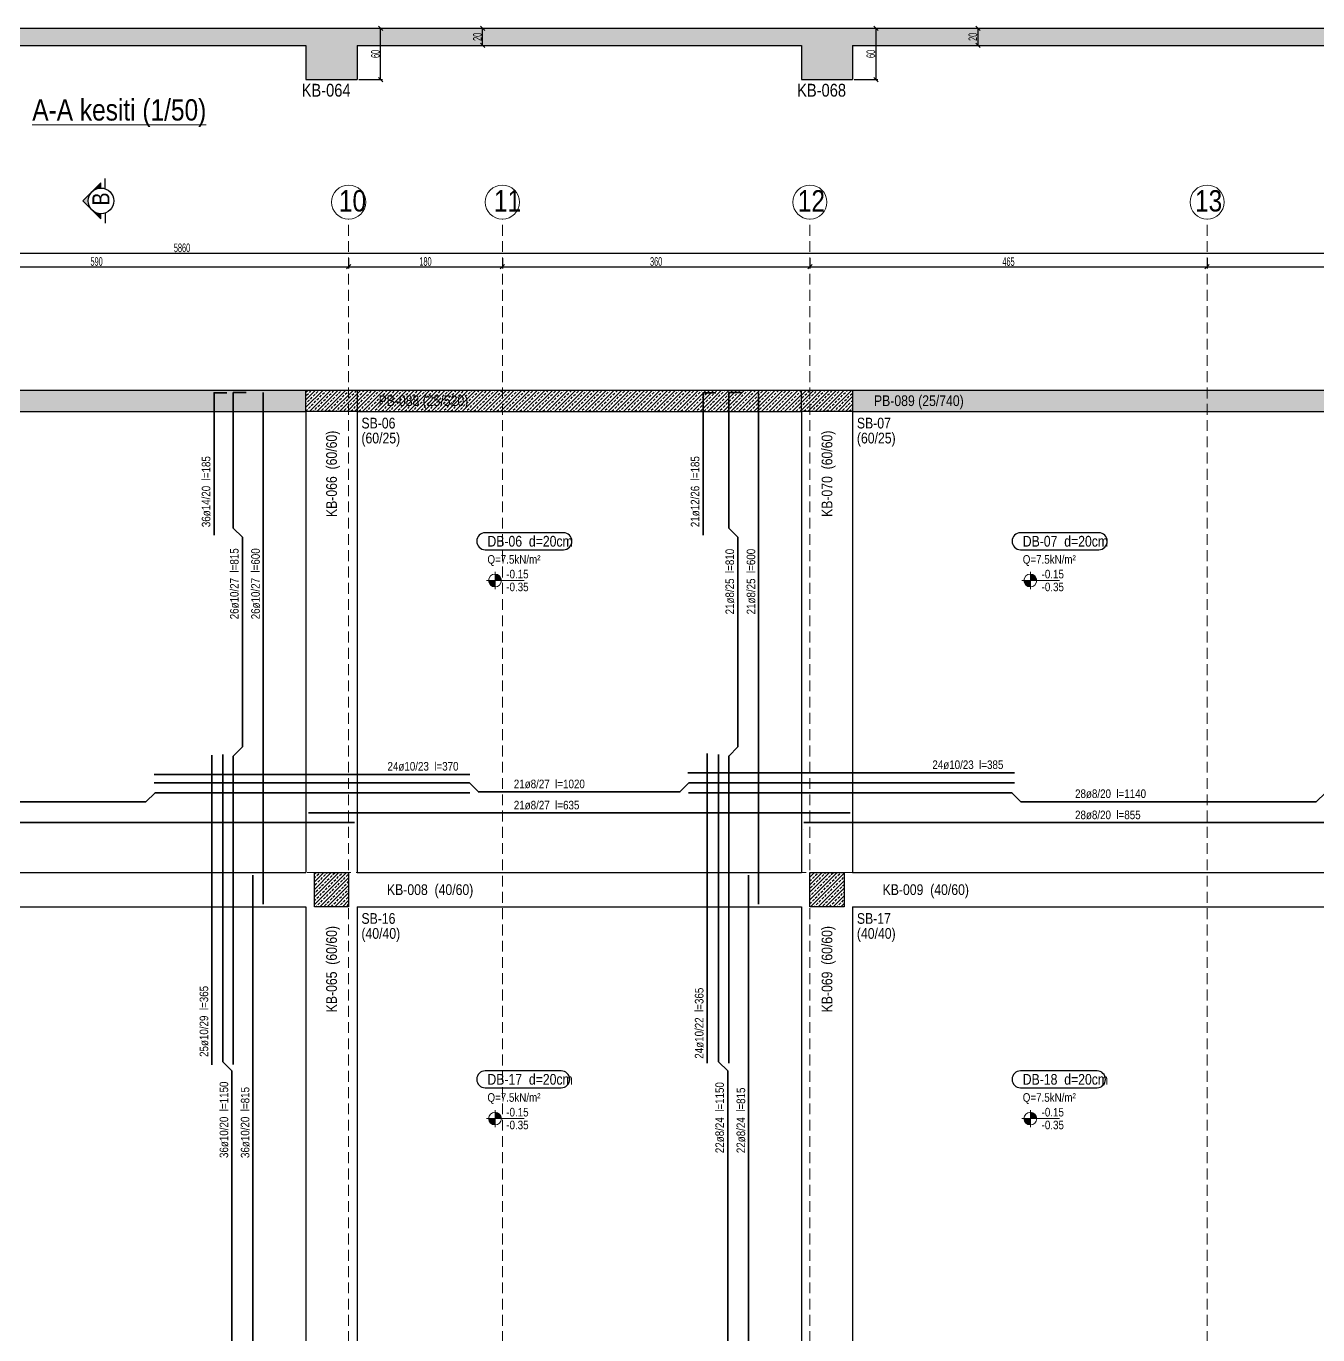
# Model space of a CAD drawing. Header units: millimetres. Extents: x 2430 to 9106, y 615 to 6139.
# Drawn here: x 5726 to 7238, y 4574 to 6106 of the extents above; entities that cross this region are included whole.
import ezdxf

# ---------------------------------------------------------------- set-up
doc = ezdxf.new("R2010")
doc.units = ezdxf.units.MM
doc.linetypes.add('DASHED', pattern=[19.05, 12.7, -6.35])
for name, color, linetype, lineweight in [('AKS BALONU (BEYKENT)', 7, 'Continuous', 20), ('AKS CIZGISI (BEYKENT)', 252, 'DASHED', 20), ('AKS NO (BEYKENT)', 3, 'Continuous', 20), ('AKS OLCU (BEYKENT)', 200, 'Continuous', 20), ('DONATI (BEYKENT)', 4, 'Continuous', 35), ('DONATI YAZISI (BEYKENT)', 3, 'Continuous', 20), ('DOSEME ISMI (BEYKENT)', 9, 'Continuous', 20), ('DOSEME PAFTA (BEYKENT)', 3, 'Continuous', 20), ('DOSEME SINIRI (BEYKENT)', 2, 'Continuous', 30), ('KESIT (BEYKENT)', 151, 'Continuous', 25), ('KESIT ISMI (BEYKENT)', 6, 'Continuous', 20), ('KIRIS (BEYKENT)', 2, 'Continuous', 30), ('KIRIS ISMI (BEYKENT)', 40, 'Continuous', 20), ('KOLON (BEYKENT)', 3, 'Continuous', 30), ('KOLON ISMI (BEYKENT)', 91, 'Continuous', 20), ('KOT CIZGI (BEYKENT)', 120, 'Continuous', 20), ('KOT YAZI (BEYKENT)', 7, 'Continuous', 20), ('OLCU (BEYKENT)', 14, 'Continuous', 20), ('PERDE (BEYKENT)', 6, 'Continuous', 30), ('PERDE ISMI (BEYKENT)', 240, 'Continuous', 20), ('TARAMA (BEYKENT)', 252, 'Continuous', 25), ('YAZI (BEYKENT)', 140, 'Continuous', 20)]:
    doc.layers.add(name, color=color, linetype=linetype, lineweight=lineweight)
doc.styles.add('DONATI YAZISI (BEYKENT)', font='')
doc.styles.add('DSMOLC-50', font='bahnschrift light condensed', dxfattribs={"width": 0.75, "height": 10})
doc.styles.add('KLNOLC-25', font='bahnschrift light condensed', dxfattribs={"width": 0.75, "height": 10})
doc.styles.add('KOT (BEYKENT)', font='')
doc.styles.add('stastyle', font='RomanSTA.ttf')
doc.styles.add('YAZI (BEYKENT)', font='')
doc.styles.get('DONATI YAZISI (BEYKENT)').set_extended_font_data('Bahnschrift Light Condensed')
doc.styles.get('KOT (BEYKENT)').set_extended_font_data('Bahnschrift Light Condensed')
doc.styles.get('YAZI (BEYKENT)').set_extended_font_data('Bahnschrift Light Condensed')
doc.dimstyles.new('DSMOLC-50', dxfattribs={"dimtxt": 10, "dimasz": 5, "dimexe": 2, "dimexo": 2, "dimgap": 1, "dimtad": 1, "dimdec": 1, "dimrnd": 0.5, "dimzin": 12, "dimdsep": 46, "dimtxsty": 'DSMOLC-50', "dimblk": 'OBLIQUE', "dimblk1": 'OBLIQUE', "dimblk2": 'OBLIQUE', "dimcen": 0, "dimclrt": 7, "dimadec": 0, "dimazin": 0, "dimtfac": 1, "dimtdec": 4, "dimtix": 1, "dimtmove": 2, "dimatfit": 3, "dimfxl": 1, "dimtzin": 0, "dimarcsym": 0})
pattern_1 = [(45, (1250.5757, 1934.793), (-4.490128, 4.490128), []), (45, (1255.066, 1934.793), (-4.490128, 4.490128), [3.175, -1.5875])]
pattern_2 = [(45, (1250.5757, 1934.793), (-4.4194174, 4.4194174), []), (45, (1254.995, 1934.793), (-4.4194174, 4.4194174), [3.125, -1.5625])]

# ---------------------------------------------------------------- blocks, each defined once
blk = doc.blocks.new('_Oblique')
at = {"color": 0, "linetype": 'ByBlock', "lineweight": -2}
blk.add_line((-0.5, -0.5), (0.5, 0.5), dxfattribs=at)
blk = doc.blocks.new('*D90')
at = {"layer": 'AKS OLCU (BEYKENT)', "color": 0, "lineweight": -2, "transparency": 16777216}
for p, q in [((5513.7, 5834.1), (5513.7, 5822.1)), ((5513.7, 5824.1), (6103.7, 5824.1)), ((6103.7, 5834.1), (6103.7, 5822.1))]:
    blk.add_line(p, q, dxfattribs=at)
at = {"layer": 'DEFPOINTS', "color": 0, "transparency": 16777216}
for p in [(5513.7, 5836.1), (6103.7, 5836.1), (6103.7, 5824.1)]:
    blk.add_point(p, dxfattribs=at)
at = {"layer": 'AKS OLCU (BEYKENT)', "color": 0, "lineweight": -2, "transparency": 16777216, "xscale": 5, "yscale": 5, "zscale": 5, "rotation": 180}
blk.add_blockref('_Oblique', (5513.7, 5824.1), dxfattribs=at)
at = {"layer": 'AKS OLCU (BEYKENT)', "color": 0, "lineweight": -2, "transparency": 16777216, "xscale": 5, "yscale": 5, "zscale": 5}
blk.add_blockref('_Oblique', (6103.7, 5824.1), dxfattribs=at)
at = {"layer": 'AKS OLCU (BEYKENT)', "color": 7, "transparency": 16777216, "insert": (5808.7, 5830.2), "char_height": 10, "attachment_point": 5, "style": 'DSMOLC-50'}
blk.add_mtext('590', dxfattribs=at)
blk = doc.blocks.new('*D91')
at = {"layer": 'AKS OLCU (BEYKENT)', "color": 0, "lineweight": -2, "transparency": 16777216}
for p, q in [((6103.7, 5834.1), (6103.7, 5822.1)), ((6103.7, 5824.1), (6283.7, 5824.1)), ((6283.7, 5834.1), (6283.7, 5822.1))]:
    blk.add_line(p, q, dxfattribs=at)
at = {"layer": 'DEFPOINTS', "color": 0, "transparency": 16777216}
for p in [(6103.7, 5836.1), (6283.7, 5836.1), (6283.7, 5824.1)]:
    blk.add_point(p, dxfattribs=at)
at = {"layer": 'AKS OLCU (BEYKENT)', "color": 0, "lineweight": -2, "transparency": 16777216, "xscale": 5, "yscale": 5, "zscale": 5, "rotation": 180}
blk.add_blockref('_Oblique', (6103.7, 5824.1), dxfattribs=at)
at = {"layer": 'AKS OLCU (BEYKENT)', "color": 0, "lineweight": -2, "transparency": 16777216, "xscale": 5, "yscale": 5, "zscale": 5}
blk.add_blockref('_Oblique', (6283.7, 5824.1), dxfattribs=at)
at = {"layer": 'AKS OLCU (BEYKENT)', "color": 7, "transparency": 16777216, "insert": (6193.7, 5830.2), "char_height": 10, "attachment_point": 5, "style": 'DSMOLC-50'}
blk.add_mtext('180', dxfattribs=at)
blk = doc.blocks.new('*D92')
at = {"layer": 'AKS OLCU (BEYKENT)', "color": 0, "lineweight": -2, "transparency": 16777216}
for p, q in [((6283.7, 5834.1), (6283.7, 5822.1)), ((6283.7, 5824.1), (6643.7, 5824.1)), ((6643.7, 5834.1), (6643.7, 5822.1))]:
    blk.add_line(p, q, dxfattribs=at)
at = {"layer": 'DEFPOINTS', "color": 0, "transparency": 16777216}
for p in [(6283.7, 5836.1), (6643.7, 5836.1), (6643.7, 5824.1)]:
    blk.add_point(p, dxfattribs=at)
at = {"layer": 'AKS OLCU (BEYKENT)', "color": 0, "lineweight": -2, "transparency": 16777216, "xscale": 5, "yscale": 5, "zscale": 5, "rotation": 180}
blk.add_blockref('_Oblique', (6283.7, 5824.1), dxfattribs=at)
at = {"layer": 'AKS OLCU (BEYKENT)', "color": 0, "lineweight": -2, "transparency": 16777216, "xscale": 5, "yscale": 5, "zscale": 5}
blk.add_blockref('_Oblique', (6643.7, 5824.1), dxfattribs=at)
at = {"layer": 'AKS OLCU (BEYKENT)', "color": 7, "transparency": 16777216, "insert": (6463.7, 5830.2), "char_height": 10, "attachment_point": 5, "style": 'DSMOLC-50'}
blk.add_mtext('360', dxfattribs=at)
blk = doc.blocks.new('*D93')
at = {"layer": 'AKS OLCU (BEYKENT)', "color": 0, "lineweight": -2, "transparency": 16777216}
for p, q in [((6643.7, 5834.1), (6643.7, 5822.1)), ((6643.7, 5824.1), (7108.7, 5824.1)), ((7108.7, 5834.1), (7108.7, 5822.1))]:
    blk.add_line(p, q, dxfattribs=at)
at = {"layer": 'DEFPOINTS', "color": 0, "transparency": 16777216}
for p in [(6643.7, 5836.1), (7108.7, 5836.1), (7108.7, 5824.1)]:
    blk.add_point(p, dxfattribs=at)
at = {"layer": 'AKS OLCU (BEYKENT)', "color": 0, "lineweight": -2, "transparency": 16777216, "xscale": 5, "yscale": 5, "zscale": 5, "rotation": 180}
blk.add_blockref('_Oblique', (6643.7, 5824.1), dxfattribs=at)
at = {"layer": 'AKS OLCU (BEYKENT)', "color": 0, "lineweight": -2, "transparency": 16777216, "xscale": 5, "yscale": 5, "zscale": 5}
blk.add_blockref('_Oblique', (7108.7, 5824.1), dxfattribs=at)
at = {"layer": 'AKS OLCU (BEYKENT)', "color": 7, "transparency": 16777216, "insert": (6876.2, 5830.1), "char_height": 10, "attachment_point": 5, "style": 'DSMOLC-50'}
blk.add_mtext('465', dxfattribs=at)
blk = doc.blocks.new('*D94')
at = {"layer": 'AKS OLCU (BEYKENT)', "color": 0, "lineweight": -2, "transparency": 16777216}
for p, q in [((7108.7, 5834.1), (7108.7, 5822.1)), ((7108.7, 5824.1), (7443.7, 5824.1)), ((7443.7, 5834.1), (7443.7, 5822.1))]:
    blk.add_line(p, q, dxfattribs=at)
at = {"layer": 'DEFPOINTS', "color": 0, "transparency": 16777216}
for p in [(7108.7, 5836.1), (7443.7, 5836.1), (7443.7, 5824.1)]:
    blk.add_point(p, dxfattribs=at)
at = {"layer": 'AKS OLCU (BEYKENT)', "color": 0, "lineweight": -2, "transparency": 16777216, "xscale": 5, "yscale": 5, "zscale": 5, "rotation": 180}
blk.add_blockref('_Oblique', (7108.7, 5824.1), dxfattribs=at)
at = {"layer": 'AKS OLCU (BEYKENT)', "color": 0, "lineweight": -2, "transparency": 16777216, "xscale": 5, "yscale": 5, "zscale": 5}
blk.add_blockref('_Oblique', (7443.7, 5824.1), dxfattribs=at)
at = {"layer": 'AKS OLCU (BEYKENT)', "color": 7, "transparency": 16777216, "insert": (7276.2, 5830.2), "char_height": 10, "attachment_point": 5, "style": 'DSMOLC-50'}
blk.add_mtext('335', dxfattribs=at)
blk = doc.blocks.new('*D99')
at = {"layer": 'AKS OLCU (BEYKENT)', "color": 0, "lineweight": -2, "transparency": 16777216}
for p, q in [((2978.7, 5838.1), (2978.7, 5842.1)), ((2978.7, 5840.1), (8838.7, 5840.1)), ((8838.7, 5838.1), (8838.7, 5842.1))]:
    blk.add_line(p, q, dxfattribs=at)
at = {"layer": 'DEFPOINTS', "color": 0, "transparency": 16777216}
for p in [(8838.7, 5840.1), (2978.7, 5836.1), (8838.7, 5836.1)]:
    blk.add_point(p, dxfattribs=at)
at = {"layer": 'AKS OLCU (BEYKENT)', "color": 0, "lineweight": -2, "transparency": 16777216, "xscale": 5, "yscale": 5, "zscale": 5, "rotation": 180}
blk.add_blockref('_Oblique', (2978.7, 5840.1), dxfattribs=at)
at = {"layer": 'AKS OLCU (BEYKENT)', "color": 0, "lineweight": -2, "transparency": 16777216, "xscale": 5, "yscale": 5, "zscale": 5}
blk.add_blockref('_Oblique', (8838.7, 5840.1), dxfattribs=at)
at = {"layer": 'AKS OLCU (BEYKENT)', "color": 7, "transparency": 16777216, "insert": (5908.7, 5846.2), "char_height": 10, "attachment_point": 5, "style": 'DSMOLC-50'}
blk.add_mtext('5860', dxfattribs=at)
blk = doc.blocks.new('*D144')
at = {"layer": 'DEFPOINTS', "color": 0, "transparency": 16777216}
for p in [(6113.7, 6103.3), (6141.2, 6103.3), (6113.7, 6043.3)]:
    blk.add_point(p, dxfattribs=at)
at = {"layer": 'OLCU (BEYKENT)', "color": 0, "lineweight": -2, "transparency": 16777216}
for p, q in [((6115.7, 6103.3), (6143.2, 6103.3)), ((6141.2, 6043.3), (6141.2, 6103.3)), ((6115.7, 6043.3), (6143.2, 6043.3))]:
    blk.add_line(p, q, dxfattribs=at)
at = {"layer": 'OLCU (BEYKENT)', "color": 0, "lineweight": -2, "transparency": 16777216, "xscale": 5, "yscale": 5, "zscale": 5}
for p, rotation in [((6141.2, 6103.3), 90), ((6141.2, 6043.3), 270)]:
    blk.add_blockref('_Oblique', p, dxfattribs=dict(at, rotation=rotation))
at = {"layer": 'OLCU (BEYKENT)', "color": 7, "lineweight": -3, "transparency": 16777216, "insert": (6135.1, 6073.3), "char_height": 10, "attachment_point": 5, "rotation": 90, "style": 'KLNOLC-25'}
blk.add_mtext('60', dxfattribs=at)
blk = doc.blocks.new('*D145')
at = {"layer": 'DEFPOINTS', "color": 0, "transparency": 16777216}
for p in [(6233.5, 6103.3), (6260.6, 6103.3), (6233.5, 6083.3)]:
    blk.add_point(p, dxfattribs=at)
at = {"layer": 'OLCU (BEYKENT)', "color": 0, "lineweight": -2, "transparency": 16777216}
for p, q in [((6235.5, 6103.3), (6262.6, 6103.3)), ((6260.6, 6083.3), (6260.6, 6103.3)), ((6235.5, 6083.3), (6262.6, 6083.3))]:
    blk.add_line(p, q, dxfattribs=at)
at = {"layer": 'OLCU (BEYKENT)', "color": 0, "lineweight": -2, "transparency": 16777216, "xscale": 5, "yscale": 5, "zscale": 5}
for p, rotation in [((6260.6, 6103.3), 90), ((6260.6, 6083.3), 270)]:
    blk.add_blockref('_Oblique', p, dxfattribs=dict(at, rotation=rotation))
at = {"layer": 'OLCU (BEYKENT)', "color": 7, "lineweight": -3, "transparency": 16777216, "insert": (6254.5, 6093.3), "char_height": 10, "attachment_point": 5, "rotation": 90, "style": 'KLNOLC-25'}
blk.add_mtext('20', dxfattribs=at)
blk = doc.blocks.new('*D146')
at = {"layer": 'DEFPOINTS', "color": 0, "transparency": 16777216}
for p in [(6693.7, 6103.3), (6721.2, 6103.3), (6693.7, 6043.3)]:
    blk.add_point(p, dxfattribs=at)
at = {"layer": 'OLCU (BEYKENT)', "color": 0, "lineweight": -2, "transparency": 16777216}
for p, q in [((6695.7, 6103.3), (6723.2, 6103.3)), ((6721.2, 6043.3), (6721.2, 6103.3)), ((6695.7, 6043.3), (6723.2, 6043.3))]:
    blk.add_line(p, q, dxfattribs=at)
at = {"layer": 'OLCU (BEYKENT)', "color": 0, "lineweight": -2, "transparency": 16777216, "xscale": 5, "yscale": 5, "zscale": 5}
for p, rotation in [((6721.2, 6103.3), 90), ((6721.2, 6043.3), 270)]:
    blk.add_blockref('_Oblique', p, dxfattribs=dict(at, rotation=rotation))
at = {"layer": 'OLCU (BEYKENT)', "color": 7, "lineweight": -3, "transparency": 16777216, "insert": (6715.1, 6073.3), "char_height": 10, "attachment_point": 5, "rotation": 90, "style": 'KLNOLC-25'}
blk.add_mtext('60', dxfattribs=at)
blk = doc.blocks.new('*D147')
at = {"layer": 'DEFPOINTS', "color": 0, "transparency": 16777216}
for p in [(6813.5, 6103.3), (6840.6, 6103.3), (6813.5, 6083.3)]:
    blk.add_point(p, dxfattribs=at)
at = {"layer": 'OLCU (BEYKENT)', "color": 0, "lineweight": -2, "transparency": 16777216}
for p, q in [((6815.5, 6103.3), (6842.6, 6103.3)), ((6840.6, 6083.3), (6840.6, 6103.3)), ((6815.5, 6083.3), (6842.6, 6083.3))]:
    blk.add_line(p, q, dxfattribs=at)
at = {"layer": 'OLCU (BEYKENT)', "color": 0, "lineweight": -2, "transparency": 16777216, "xscale": 5, "yscale": 5, "zscale": 5}
for p, rotation in [((6840.6, 6103.3), 90), ((6840.6, 6083.3), 270)]:
    blk.add_blockref('_Oblique', p, dxfattribs=dict(at, rotation=rotation))
at = {"layer": 'OLCU (BEYKENT)', "color": 7, "lineweight": -3, "transparency": 16777216, "insert": (6834.5, 6093.3), "char_height": 10, "attachment_point": 5, "rotation": 90, "style": 'KLNOLC-25'}
blk.add_mtext('20', dxfattribs=at)

msp = doc.modelspace()

# ---------------------------------------------------------------- hatches: boundary and pattern name
at = {"layer": 'KESIT (BEYKENT)', "lineweight": -3}
h = msp.add_hatch(color=256, dxfattribs=at)
h.dxf.hatch_style = 1
h.paths.add_polyline_path([(5813.82, 5922.44), (5803.21, 5911.84, -0.1989124), (5813.82, 5916.23)])
h = msp.add_hatch(color=256, dxfattribs=at)
h.dxf.hatch_style = 1
h.paths.add_polyline_path([(5803.21, 5911.84), (5792.6, 5901.23), (5803.21, 5890.62, -0.1989124), (5798.82, 5901.23, -0.1989124)])
h = msp.add_hatch(color=256, dxfattribs=at)
h.dxf.hatch_style = 1
h.paths.add_polyline_path([(5813.82, 5886.23, -0.1989124), (5803.21, 5890.62), (5813.82, 5880.02)])
at = {"layer": 'KOT CIZGI (BEYKENT)'}
h = msp.add_hatch(color=256, dxfattribs=at)
h.dxf.hatch_style = 1
h.paths.add_polyline_path([(6275.11, 5456.75), (6267.61, 5456.75, 0.4142136), (6275.11, 5449.25)])
h = msp.add_hatch(color=256, dxfattribs=at)
h.dxf.hatch_style = 1
h.paths.add_polyline_path([(6275.11, 5464.25), (6275.11, 5456.75), (6282.61, 5456.75, 0.4142136)])
h = msp.add_hatch(color=256, dxfattribs=at)
h.dxf.hatch_style = 1
h.paths.add_polyline_path([(6901.78, 5456.75), (6894.28, 5456.75, 0.4142136), (6901.78, 5449.25)])
h = msp.add_hatch(color=256, dxfattribs=at)
h.dxf.hatch_style = 1
h.paths.add_polyline_path([(6901.78, 5464.25), (6901.78, 5456.75), (6909.28, 5456.75, 0.4142136)])
h = msp.add_hatch(color=256, dxfattribs=at)
h.dxf.hatch_style = 1
h.paths.add_polyline_path([(6275.11, 4826.75), (6267.61, 4826.75, 0.4142136), (6275.11, 4819.25)])
h = msp.add_hatch(color=256, dxfattribs=at)
h.dxf.hatch_style = 1
h.paths.add_polyline_path([(6275.11, 4834.25), (6275.11, 4826.75), (6282.61, 4826.75, 0.4142136)])
h = msp.add_hatch(color=256, dxfattribs=at)
h.dxf.hatch_style = 1
h.paths.add_polyline_path([(6901.78, 4826.75), (6894.28, 4826.75, 0.4142136), (6901.78, 4819.25)])
h = msp.add_hatch(color=256, dxfattribs=at)
h.dxf.hatch_style = 1
h.paths.add_polyline_path([(6901.78, 4834.25), (6901.78, 4826.75), (6909.28, 4826.75, 0.4142136)])
at = {"layer": 'TARAMA (BEYKENT)', "lineweight": -3}
h = msp.add_hatch(dxfattribs=at)
h.set_pattern_fill('ANSI33', color=256)
h.set_pattern_definition(pattern_1)
h.paths.add_polyline_path([(8838.74, 6103.28), (2978.62, 6103.28), (2978.62, 6043.28), (3008.71, 6043.28), (3008.71, 6083.28), (3728.72, 6083.28), (3728.72, 6043.28), (3788.72, 6043.28), (3788.72, 6083.28), (4523.72, 6083.28), (4523.72, 6043.28), (4583.72, 6043.28), (4583.72, 6083.28), (5293.72, 6083.28), (5293.72, 6043.28), (5353.72, 6043.28), (5353.72, 6083.28), (6053.72, 6083.28), (6053.72, 6043.28), (6113.72, 6043.28), (6113.72, 6083.28), (6633.72, 6083.28), (6633.72, 6043.28), (6693.72, 6043.28), (6693.72, 6083.28), (7433.72, 6083.28), (7433.72, 6043.28), (7493.72, 6043.28), (7493.72, 6083.28), (8008.72, 6083.28), (8008.72, 6043.28), (8068.72, 6043.28), (8068.72, 6083.28), (8808.82, 6083.28), (8808.82, 6043.28), (8838.74, 6043.28)])
h = msp.add_hatch(dxfattribs=at)
h.set_pattern_fill('ANSI33', color=256)
h.set_pattern_definition(pattern_1)
h.paths.add_polyline_path([(6053.72, 5679.78), (5353.72, 5679.78), (5353.72, 5654.78), (6053.72, 5654.78)])
at = {"layer": 'TARAMA (BEYKENT)'}
h = msp.add_hatch(dxfattribs=at)
h.set_pattern_fill('ANSI33', color=256, style=0, pattern_type=0)
h.set_pattern_definition(pattern_2)
h.paths.add_polyline_path([(6053.72, 5679.78), (6113.72, 5679.78), (6113.72, 5654.78), (6053.72, 5654.78)], flags=0)
at = {"layer": 'TARAMA (BEYKENT)', "lineweight": -3}
h = msp.add_hatch(dxfattribs=at)
h.set_pattern_fill('ANSI33', color=256)
h.set_pattern_definition(pattern_1)
h.paths.add_polyline_path([(6633.72, 5679.78), (6113.72, 5679.78), (6113.72, 5654.78), (6633.72, 5654.78)])
at = {"layer": 'TARAMA (BEYKENT)'}
h = msp.add_hatch(dxfattribs=at)
h.set_pattern_fill('ANSI33', color=256, style=0, pattern_type=0)
h.set_pattern_definition(pattern_2)
h.paths.add_polyline_path([(6633.72, 5679.78), (6693.72, 5679.78), (6693.72, 5654.78), (6633.72, 5654.78)], flags=0)
at = {"layer": 'TARAMA (BEYKENT)', "lineweight": -3}
h = msp.add_hatch(dxfattribs=at)
h.set_pattern_fill('ANSI33', color=256)
h.set_pattern_definition(pattern_1)
h.paths.add_polyline_path([(7433.72, 5679.78), (6693.72, 5679.78), (6693.72, 5654.78), (7433.72, 5654.78)])
at = {"layer": 'TARAMA (BEYKENT)'}
h = msp.add_hatch(dxfattribs=at)
h.set_pattern_fill('ANSI33', color=256, style=0, pattern_type=0)
h.set_pattern_definition(pattern_2)
h.paths.add_polyline_path([(6063.72, 5114.78), (6103.72, 5114.78), (6103.72, 5074.78), (6063.72, 5074.78)], flags=0)
h = msp.add_hatch(dxfattribs=at)
h.set_pattern_fill('ANSI33', color=256, style=0, pattern_type=0)
h.set_pattern_definition(pattern_2)
h.paths.add_polyline_path([(6643.72, 5114.78), (6683.72, 5114.78), (6683.72, 5074.78), (6643.72, 5074.78)], flags=0)

# ---------------------------------------------------------------- linework, layer by layer
at = {"layer": 'AKS BALONU (BEYKENT)'}
for centre in [(6103.72, 5899.78), (6283.72, 5899.78), (6643.72, 5899.78), (7108.72, 5899.78)]:
    msp.add_circle(centre, 20, dxfattribs=at)
at = {"layer": 'AKS CIZGISI (BEYKENT)'}
for p, q in [((6103.72, 659.78), (6103.72, 5879.78)), ((6283.72, 659.78), (6283.72, 5879.78)), ((6643.72, 659.78), (6643.72, 5879.78)), ((7108.72, 659.78), (7108.72, 5879.78)), ((2778.72, 5679.78), (9053.72, 5679.78)), ((2778.72, 5114.78), (9053.72, 5114.78))]:
    msp.add_line(p, q, dxfattribs=at)
at = {"layer": 'DONATI (BEYKENT)'}
for points in [[(5946.26, 5510), (5946.26, 5676.63), (5961.26, 5676.63)], [(5968.72, 4890.09), (5968.72, 5251.2), (5979.33, 5261.81), (5979.32, 5507.58), (5968.72, 5518.2), (5968.72, 5676.7), (5983.72, 5676.71)], [(6003.72, 5077.78), (6003.72, 5676.78)], [(6518.72, 5510), (6518.72, 5676.63), (6533.72, 5676.63)], [(6548.72, 4891.6), (6548.72, 5251.2), (6559.33, 5261.81), (6559.32, 5507.58), (6548.72, 5518.2), (6548.72, 5676.7), (6563.72, 5676.71)], [(6583.72, 5077.78), (6583.72, 5676.78)], [(5943.75, 4889.72), (5943.75, 5252.21)], [(5956.55, 4113.62), (5956.55, 4536.19), (5967.15, 4546.8), (5967.15, 4882.57), (5956.55, 4893.19), (5956.55, 5252.94)], [(6523.51, 4891.53), (6523.51, 5254.23)], [(6536.89, 4115.89), (6536.89, 4536.19), (6547.49, 4546.8), (6547.49, 4882.57), (6536.89, 4893.19), (6536.89, 5252.94)], [(5876.22, 5229.78), (6245.49, 5229.78)], [(6500.88, 5231.65), (6883.24, 5231.65)], [(5875.92, 5219.78), (6245.13, 5219.78), (6255.74, 5209.18), (6491.52, 5209.18), (6502.13, 5219.78), (6883.31, 5219.78)], [(5219.51, 5208.33), (5530.14, 5208.33), (5540.75, 5197.73), (5866.52, 5197.73), (5877.14, 5208.33), (6245.64, 5208.33)], [(6501.64, 5208.33), (6880.14, 5208.33), (6890.75, 5197.73), (7236.52, 5197.73), (7247.14, 5208.33), (7627.93, 5208.33)], [(6056.72, 5184.78), (6690.72, 5184.78)], [(5296.72, 5173.33), (6110.72, 5173.33)], [(6636.72, 5173.33), (7490.72, 5173.33)], [(5991.55, 4297.77), (5991.55, 5111.77)], [(6571.89, 4297.77), (6571.89, 5111.77)]]:
    msp.add_lwpolyline(points, dxfattribs=at)
at = {"layer": 'DOSEME PAFTA (BEYKENT)', "lineweight": -3}
for points in [[(6263.58, 5492.79), (6355.26, 5492.79, 1), (6355.26, 5512.58), (6263.58, 5512.58, 1)], [(6890.25, 5492.79), (6981.84, 5492.79, 1), (6981.84, 5512.58), (6890.25, 5512.58, 1)], [(6263.58, 4862.79), (6352.61, 4862.79, 1), (6352.61, 4882.58), (6263.58, 4882.58, 1)], [(6890.25, 4862.79), (6979.8, 4862.79, 1), (6979.8, 4882.58), (6890.25, 4882.58, 1)]]:
    msp.add_lwpolyline(points, format="xyb", close=True, dxfattribs=at)
at = {"layer": 'DOSEME SINIRI (BEYKENT)'}
for p, q in [((2978.62, 6103.28), (8838.74, 6103.28)), ((5353.72, 6083.28), (6053.72, 6083.28)), ((6053.72, 6083.28), (6053.72, 6043.28)), ((6113.72, 6083.28), (6113.72, 6043.28)), ((6113.72, 6083.28), (6633.72, 6083.28)), ((6633.72, 6083.28), (6633.72, 6043.28)), ((6693.72, 6083.28), (6693.72, 6043.28)), ((6693.72, 6083.28), (7433.72, 6083.28)), ((6053.72, 6043.28), (6113.72, 6043.28)), ((6633.72, 6043.28), (6693.72, 6043.28))]:
    msp.add_line(p, q, dxfattribs=at)
at = {"layer": 'KESIT (BEYKENT)', "lineweight": -3, "flags": 128}
for points in [[(5813.82, 5916.23), (5813.82, 5922.44), (5792.6, 5901.23), (5813.82, 5880.02), (5813.82, 5886.23)], [(5818.82, 5915.37), (5818.82, 5927.44)], [(5818.82, 5887.09), (5818.82, 5875.02)]]:
    msp.add_lwpolyline(points, dxfattribs=at)
at = {"layer": 'KESIT (BEYKENT)', "lineweight": -3}
msp.add_circle((5813.82, 5901.23), 15, dxfattribs=at)
at = {"layer": 'KIRIS (BEYKENT)'}
for p, q in [((6053.72, 5654.78), (6053.72, 5114.78)), ((6113.72, 5654.78), (6113.72, 5114.78)), ((6633.72, 5654.78), (6633.72, 5114.78)), ((6693.72, 5654.78), (6693.72, 5114.78)), ((5353.72, 5114.78), (6053.72, 5114.78)), ((6113.72, 5114.78), (6633.72, 5114.78)), ((6693.72, 5114.78), (7433.72, 5114.78)), ((5353.72, 5074.78), (6053.72, 5074.78)), ((6053.72, 5074.78), (6053.72, 4354.78)), ((6113.72, 5074.78), (6633.72, 5074.78)), ((6113.72, 5074.78), (6113.72, 4354.78)), ((6633.72, 5074.78), (6633.72, 4354.78)), ((6693.72, 5074.78), (7433.72, 5074.78)), ((6693.72, 5074.78), (6693.72, 4354.78))]:
    msp.add_line(p, q, dxfattribs=at)
at = {"layer": 'KOLON (BEYKENT)'}
for points in [[(6053.72, 5679.78), (6113.72, 5679.78), (6113.72, 5654.78), (6053.72, 5654.78)], [(6633.72, 5679.78), (6693.72, 5679.78), (6693.72, 5654.78), (6633.72, 5654.78)], [(6063.72, 5114.78), (6103.72, 5114.78), (6103.72, 5074.78), (6063.72, 5074.78)], [(6643.72, 5114.78), (6683.72, 5114.78), (6683.72, 5074.78), (6643.72, 5074.78)]]:
    msp.add_lwpolyline(points, close=True, dxfattribs=at)
at = {"layer": 'KOT CIZGI (BEYKENT)'}
for p, q in [((6265.11, 5456.75), (6309.14, 5456.75)), ((6275.11, 5466.75), (6275.11, 5446.75)), ((6891.78, 5456.75), (6935.81, 5456.75)), ((6901.78, 5466.75), (6901.78, 5446.75)), ((6265.11, 4826.75), (6309.14, 4826.75)), ((6275.11, 4836.75), (6275.11, 4816.75)), ((6891.78, 4826.75), (6935.81, 4826.75)), ((6901.78, 4836.75), (6901.78, 4816.75))]:
    msp.add_line(p, q, dxfattribs=at)
for centre in [(6275.11, 5456.75), (6901.78, 5456.75), (6275.11, 4826.75), (6901.78, 4826.75)]:
    msp.add_circle(centre, 7.5, dxfattribs=at)
at = {"layer": 'PERDE (BEYKENT)'}
for p, q in [((5353.72, 5679.78), (6053.72, 5679.78)), ((6113.72, 5679.78), (6633.72, 5679.78)), ((6693.72, 5679.78), (7433.72, 5679.78)), ((5353.72, 5654.78), (6053.72, 5654.78)), ((6113.72, 5654.78), (6633.72, 5654.78)), ((6693.72, 5654.78), (7433.72, 5654.78))]:
    msp.add_line(p, q, dxfattribs=at)

# ---------------------------------------------------------------- texts
at = {"layer": 'AKS NO (BEYKENT)', "style": 'YAZI (BEYKENT)'}
for s, p in [('10', (6092.33, 5888.78)), ('11', (6273.77, 5888.78)), ('12', (6629.53, 5888.78)), ('13', (7094.49, 5888.78))]:
    msp.add_text(s, height=25, dxfattribs=at).set_placement(p)
at = {"layer": 'DONATI (BEYKENT)', "style": 'stastyle'}
for s, p in [('& 1-.2- 1- 8- 8', (6056.72, 5184.78)), ('& 1-.2- 1- 5.400002- 6.149997', (6636.72, 5164.78)), ('& 1-.2- 1- 7.6- 0', (6003.72, 5077.78)), ('& 1-.2- 1- 7.599999- 0', (6583.72, 5077.78))]:
    msp.add_text(s, height=0.0005, dxfattribs=at).set_placement(p)
at = {"layer": 'DONATI YAZISI (BEYKENT)', "style": 'DONATI YAZISI (BEYKENT)'}
for s, p in [(' 36ø14/20  l=185', (5941.84, 5516.03)), (' 21ø12/26  l=185', (6514.3, 5516.03)), (' 26ø10/27  l=815', (5974.9, 5408.13)), (' 26ø10/27  l=600', (5999.72, 5408.12)), (' 21ø8/25  l=810', (6554.9, 5413.91)), (' 21ø8/25  l=600', (6579.72, 5413.9)), (' 25ø10/29  l=365', (5939.33, 4895.76)), (' 24ø10/22  l=365', (6519.08, 4893.66)), (' 36ø10/20  l=1150', (5962.72, 4777.4)), (' 36ø10/20  l=815', (5987.55, 4777.39)), (' 22ø8/24  l=1150', (6543.06, 4783.11)), (' 22ø8/24  l=815', (6567.89, 4783.1))]:
    msp.add_text(s, height=10, rotation=90, dxfattribs=at).set_placement(p)
for s, p in [(' 24ø10/23  l=370', (6146.07, 5234.21)), (' 24ø10/23  l=385', (6783.88, 5236.08)), (' 21ø8/27  l=1020', (6293.93, 5213.6)), (' 28ø8/20  l=1140', (6950.94, 5202.15)), (' 21ø8/27  l=635', (6293.92, 5188.78)), (' 28ø8/20  l=855', (6950.93, 5177.33))]:
    msp.add_text(s, height=10, dxfattribs=at).set_placement(p)
at = {"layer": 'DOSEME ISMI (BEYKENT)', "style": 'YAZI (BEYKENT)'}
for s, p in [('DB-06  d=20cm', (6266.22, 5496.45)), ('DB-07  d=20cm', (6892.89, 5496.45)), ('DB-17  d=20cm', (6266.22, 4866.45)), ('DB-18  d=20cm', (6892.89, 4866.45))]:
    msp.add_text(s, height=12.5, dxfattribs=at).set_placement(p)
at = {"layer": 'KESIT ISMI (BEYKENT)', "style": 'YAZI (BEYKENT)'}
msp.add_text('%%UA-A kesiti (1/50)', height=25, dxfattribs=at).set_placement((5733.4, 5995.28))
msp.add_text('B', height=20, rotation=90, dxfattribs=at).set_placement((5823.69, 5895.77))
at = {"layer": 'KIRIS ISMI (BEYKENT)', "style": 'YAZI (BEYKENT)'}
for s, height, p in [('KB-064', 15, (6048.72, 6023.28)), ('KB-068', 15, (6628.72, 6023.28)), ('KB-008  (40/60)', 12.5, (6148.62, 5088.53)), ('KB-009  (40/60)', 12.5, (6728.82, 5088.53))]:
    msp.add_text(s, height=height, dxfattribs=at).set_placement(p)
for s, p in [('KB-066  (60/60)', (6089.98, 5531.06)), ('KB-070  (60/60)', (6669.98, 5531.16)), ('KB-065  (60/60)', (6089.98, 4951.16)), ('KB-069  (60/60)', (6669.98, 4951.11))]:
    msp.add_text(s, height=12.5, rotation=90, dxfattribs=at).set_placement(p)
at = {"layer": 'KOLON ISMI (BEYKENT)', "style": 'YAZI (BEYKENT)'}
for s, p in [('SB-06', (6118.72, 5634.78)), ('SB-07', (6698.72, 5634.78)), ('(60/25)', (6118.72, 5617.28)), ('(60/25)', (6698.72, 5617.28)), ('SB-16', (6118.72, 5054.78)), ('SB-17', (6698.72, 5054.78)), ('(40/40)', (6118.72, 5037.28)), ('(40/40)', (6698.72, 5037.28))]:
    msp.add_text(s, height=12.5, dxfattribs=at).set_placement(p)
at = {"layer": 'KOT YAZI (BEYKENT)', "style": 'KOT (BEYKENT)'}
for s, p in [(' -0.15', (6285.11, 5459.25)), (' -0.15', (6911.78, 5459.25)), (' -0.35', (6285.11, 5444.25)), (' -0.35', (6911.78, 5444.25)), (' -0.15', (6285.11, 4829.25)), (' -0.15', (6911.78, 4829.25)), (' -0.35', (6285.11, 4814.25)), (' -0.35', (6911.78, 4814.25))]:
    msp.add_text(s, height=10, dxfattribs=at).set_placement(p)
at = {"layer": 'PERDE ISMI (BEYKENT)', "style": 'YAZI (BEYKENT)'}
for s, p in [('PB-088 (25/520)', (6138.72, 5661.03)), ('PB-089 (25/740)', (6718.72, 5661.03))]:
    msp.add_text(s, height=12.5, dxfattribs=at).set_placement(p)
at = {"layer": 'YAZI (BEYKENT)', "style": 'YAZI (BEYKENT)'}
for p in [(6266.22, 5476.45), (6892.89, 5476.45), (6266.22, 4846.45), (6892.89, 4846.45)]:
    msp.add_text('Q=7.5kN/m²', height=10, dxfattribs=at).set_placement(p)

# ---------------------------------------------------------------- dimensions: what is measured, and where the dimension line sits
at = {"layer": 'AKS OLCU (BEYKENT)'}
for base, p1, p2, picture, middle in [((8838.72, 5840.06), (2978.72, 5836.06), (8838.72, 5836.06), '*D99', (5908.72, 5846.17)), ((6103.72, 5824.06), (5513.72, 5836.06), (6103.72, 5836.06), '*D90', (5808.72, 5830.17)), ((6283.72, 5824.06), (6103.72, 5836.06), (6283.72, 5836.06), '*D91', (6193.72, 5830.17)), ((6643.72, 5824.06), (6283.72, 5836.06), (6643.72, 5836.06), '*D92', (6463.72, 5830.17)), ((7108.72, 5824.06), (6643.72, 5836.06), (7108.72, 5836.06), '*D93', (6876.22, 5830.11)), ((7443.72, 5824.06), (7108.72, 5836.06), (7443.72, 5836.06), '*D94', (7276.22, 5830.17))]:
    dim = msp.add_linear_dim(base=base, p1=p1, p2=p2, dimstyle='DSMOLC-50', dxfattribs=at)
    dim.commit()
    dim.dimension.update_dxf_attribs({"geometry": picture, "text_midpoint": middle})
at = {"layer": 'OLCU (BEYKENT)', "lineweight": -3}
for base, p1, p2, picture, middle in [((6141.24, 6103.28), (6113.72, 6043.28), (6113.72, 6103.28), '*D144', (6135.14, 6073.28)), ((6260.58, 6103.28), (6233.54, 6083.28), (6233.54, 6103.28), '*D145', (6254.48, 6093.28)), ((6721.24, 6103.28), (6693.72, 6043.28), (6693.72, 6103.28), '*D146', (6715.14, 6073.28)), ((6840.58, 6103.28), (6813.54, 6083.28), (6813.54, 6103.28), '*D147', (6834.48, 6093.28))]:
    dim = msp.add_linear_dim(base=base, p1=p1, p2=p2, angle=90, dimstyle='DSMOLC-50', override={"dimtxsty": 'KLNOLC-25'}, dxfattribs=at)
    dim.commit()
    dim.dimension.update_dxf_attribs({"geometry": picture, "text_midpoint": middle})

doc.saveas('drawing.dxf')
